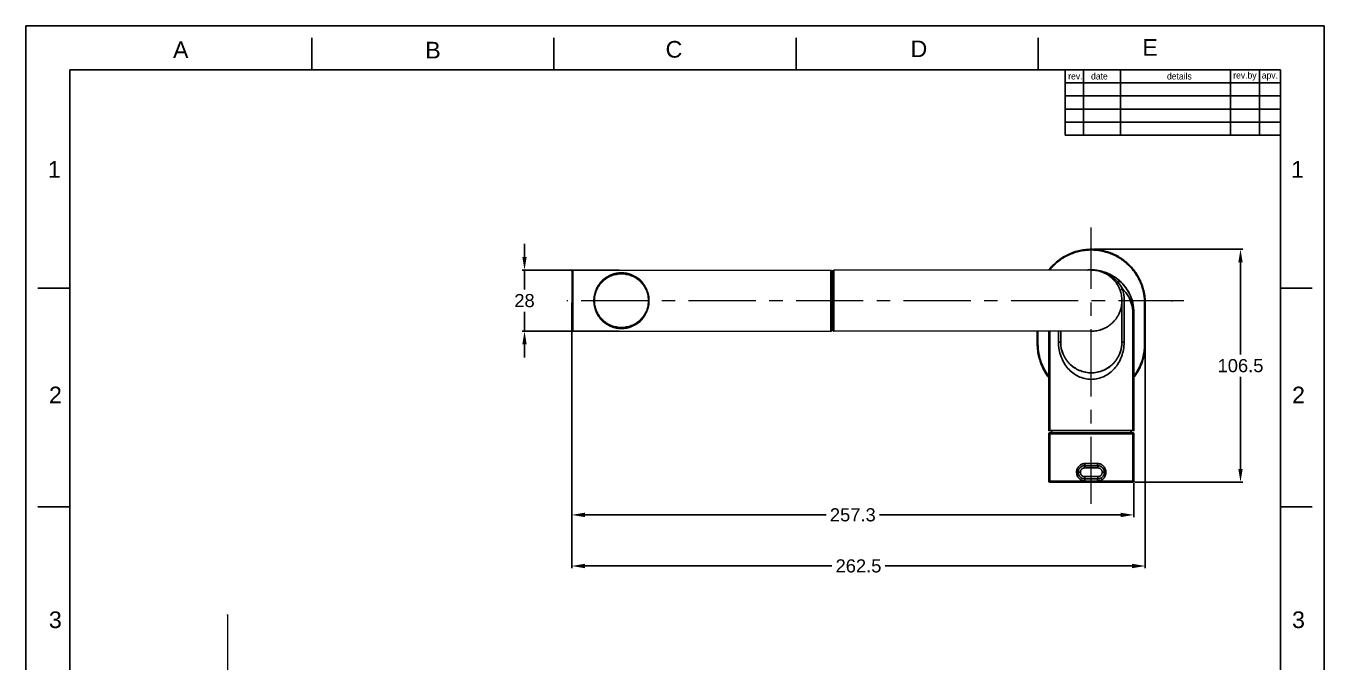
# Model space of a CAD drawing. Header units: inches. Extents: x 5272 to 5866, y -631 to 209.
# Drawn here: x 5272 to 5866, y -82 to 209 of the extents above; entities that cross this region are included whole.
import ezdxf

# ---------------------------------------------------------------- set-up
doc = ezdxf.new("R2010")
doc.units = ezdxf.units.IN
doc.header["$LTSCALE"] = 4.84
doc.header["$MEASUREMENT"] = 0
doc.header["$PDMODE"] = 3
doc.header["$PDSIZE"] = 0.3125
doc.linetypes.add('CENTERX2', pattern=[20.32, 12.7, -2.54, 2.54, -2.54])
doc.layers.get('0').update_dxf_attribs({"linetype": 'CONTINUOUS', "lineweight": 13})
doc.layers.get('Defpoints').update_dxf_attribs({"linetype": 'CONTINUOUS'})
for name, color, linetype, lineweight in [('CENTER', 1, 'CENTERX2', 15), ('DIM', 3, 'CONTINUOUS', 9), ('TEXT', 2, 'CONTINUOUS', 13)]:
    doc.layers.add(name, color=color, linetype=linetype, lineweight=lineweight)
doc.layers.add('FORM', color=7, linetype='CONTINUOUS')
doc.styles.add('ROMANS', font='Gulim.ttf')
doc.styles.get("Standard").update_dxf_attribs({"font": 'arial.ttf'})
doc.dimstyles.new('사본 DIMSTYLE_1', dxfattribs={"dimtxt": 6, "dimasz": 6, "dimexe": 1, "dimexo": 1, "dimgap": 2, "dimtad": 1, "dimtih": 1, "dimtoh": 1, "dimdec": 1, "dimdsep": 46, "dimtxsty": 'Standard', "dimcen": 0, "dimclrd": 3, "dimclre": 3, "dimclrt": 4, "dimazin": 0, "dimtp": 0.3, "dimtm": 0.3, "dimtfac": 1, "dimtdec": 1, "dimtofl": 0, "dimtmove": 0, "dimatfit": 3, "dimfxl": 1, "dimtolj": 1, "dimtzin": 0, "dimarcsym": 0})

# ---------------------------------------------------------------- blocks, each defined once
blk = doc.blocks.new('*D10')
at = {"layer": 'Defpoints', "color": 0, "transparency": 16777216}
for p in [(5500.39, 97.37), (5544.75, 97.37), (5544.75, 69.37)]:
    blk.add_point(p, dxfattribs=at)
at = {"layer": 'DIM', "color": 3, "lineweight": -2, "transparency": 16777216}
for p, q in [((5500.39, 103.37), (5500.39, 109.37)), ((5543.75, 97.37), (5499.39, 97.37)), ((5500.39, 97.37), (5500.39, 91.37)), ((5500.39, 91.37), (5500.39, 88.44)), ((5500.39, 75.37), (5500.39, 78.31)), ((5500.39, 69.37), (5500.39, 75.37)), ((5543.75, 69.37), (5499.39, 69.37)), ((5500.39, 63.37), (5500.39, 57.37))]:
    blk.add_line(p, q, dxfattribs=at)
at = {"layer": 'DIM', "color": 3, "transparency": 16777216}
for points in [[(5499.39, 103.37), (5501.39, 103.37), (5500.39, 97.37)], [(5499.39, 63.37), (5501.39, 63.37), (5500.39, 69.37)]]:
    blk.add_solid(points, dxfattribs=at)
at = {"layer": 'DIM', "color": 4, "transparency": 16777216, "insert": (5500.39, 83.37), "char_height": 6, "attachment_point": 5}
blk.add_mtext('\\A1;28', dxfattribs=at)
blk = doc.blocks.new('*D11')
at = {"layer": 'Defpoints', "color": 0, "transparency": 16777216}
for p in [(5522, 83.37), (5779.25, 0.87), (5522, -14.63)]:
    blk.add_point(p, dxfattribs=at)
at = {"layer": 'DIM', "color": 3, "lineweight": -2, "transparency": 16777216}
for p, q in [((5522, 82.37), (5522, -15.63)), ((5779.25, -0.13), (5779.25, -15.63)), ((5528, -14.63), (5638.45, -14.63)), ((5773.25, -14.63), (5662.8, -14.63))]:
    blk.add_line(p, q, dxfattribs=at)
at = {"layer": 'DIM', "color": 3, "transparency": 16777216}
for points in [[(5528, -13.63), (5528, -15.63), (5522, -14.63)], [(5773.25, -13.63), (5773.25, -15.63), (5779.25, -14.63)]]:
    blk.add_solid(points, dxfattribs=at)
at = {"layer": 'DIM', "color": 4, "transparency": 16777216, "insert": (5650.62, -14.63), "char_height": 6, "attachment_point": 5}
blk.add_mtext('\\A1;257.3', dxfattribs=at)
blk = doc.blocks.new('*D12')
at = {"layer": 'Defpoints', "color": 0, "transparency": 16777216}
for p in [(5522, 69.87), (5784.45, 63.47), (5522, -38)]:
    blk.add_point(p, dxfattribs=at)
at = {"layer": 'DIM', "color": 3, "lineweight": -2, "transparency": 16777216}
for p, q in [((5522, 68.87), (5522, -39)), ((5784.45, 62.47), (5784.45, -39)), ((5528, -38), (5641.03, -38)), ((5778.45, -38), (5665.42, -38))]:
    blk.add_line(p, q, dxfattribs=at)
at = {"layer": 'DIM', "color": 3, "transparency": 16777216}
for points in [[(5528, -37), (5528, -39), (5522, -38)], [(5778.45, -37), (5778.45, -39), (5784.45, -38)]]:
    blk.add_solid(points, dxfattribs=at)
at = {"layer": 'DIM', "color": 4, "transparency": 16777216, "insert": (5653.22, -38), "char_height": 6, "attachment_point": 5}
blk.add_mtext('\\A1;262.5', dxfattribs=at)
blk = doc.blocks.new('*D16')
at = {"layer": 'DIM', "color": 3, "lineweight": -2, "transparency": 16777216}
for p, q in [((5760.75, 106.87), (5829.03, 106.87)), ((5828.03, 100.87), (5828.03, 58.69)), ((5828.03, 6.37), (5828.03, 48.56)), ((5779.53, 0.37), (5829.03, 0.37))]:
    blk.add_line(p, q, dxfattribs=at)
at = {"layer": 'DIM', "color": 3, "transparency": 16777216}
for points in [[(5827.03, 100.87), (5829.03, 100.87), (5828.03, 106.87)], [(5827.03, 6.37), (5829.03, 6.37), (5828.03, 0.37)]]:
    blk.add_solid(points, dxfattribs=at)
at = {"layer": 'DIM', "color": 4, "transparency": 16777216, "insert": (5828.03, 53.62), "char_height": 6, "attachment_point": 5}
blk.add_mtext('\\A1;106.5', dxfattribs=at)

msp = doc.modelspace()

# ---------------------------------------------------------------- linework, layer by layer
at = {"lineweight": -3}
for points, weights in [([(5759.75, 106.87), (5747.7, 106.87), (5740.28, 97.37)], [1, 0.831866805627, 0.856764854276]), ([(5759.75, 106.57), (5747.99, 106.57), (5740.66, 97.37)], [1, 0.833575498999, 0.856278726155]), ([(5759.75, 106.87), (5759.75, 106.87), (5759.75, 106.57)], [1, 0.707106781194, 1]), ([(5784.45, 82.17), (5784.45, 106.87), (5759.75, 106.87)], [1, 0.707106781187, 1]), ([(5784.15, 82.17), (5784.15, 106.57), (5759.75, 106.57)], [1, 0.707106781187, 1]), ([(5758, 97.37), (5758.87, 97.47), (5759.75, 97.47)], [0.957328698208, 0.976831701501, 1]), ([(5759.69, 97.37), (5759.72, 97.37), (5759.75, 97.37)], [0.998210497143, 0.999102498391, 1]), ([(5759.75, 97.47), (5761.63, 97.47), (5763.45, 97.02)], [1, 0.951557225994, 0.919138737991]), ([(5759.75, 97.37), (5773.75, 97.37), (5773.75, 83.37)], [1, 0.707106781187, 1]), ([(5773.75, 83.37), (5773.75, 69.37), (5759.75, 69.37)], [1, 0.707106781187, 1]), ([(5779.25, 77.87), (5779.25, 77.87), (5778.72, 77.87)], [1, 0.955248658726, 1]), ([(5784.15, 82.17), (5784.45, 82.17), (5784.45, 82.17)], [1, 0.707106781187, 1]), ([(5735.35, 63.47), (5735.05, 63.47), (5735.05, 63.47)], [1, 0.707106781187, 1]), ([(5735.05, 63.47), (5735.05, 55), (5740.25, 48.31)], [1, 0.87559892033, 0.856872042922]), ([(5735.35, 63.47), (5735.35, 55.32), (5740.25, 48.81)], [1, 0.878437170804, 0.85778156986]), ([(5745.75, 64.37), (5745.75, 64.37), (5744.71, 64.37)], [1, 0.909353109041, 1]), ([(5759.75, 50.37), (5745.75, 50.37), (5745.75, 64.37)], [1, 0.707106781187, 1]), ([(5773.75, 64.37), (5773.75, 50.37), (5759.75, 50.37)], [1, 0.707106781187, 1]), ([(5774.79, 64.37), (5773.75, 64.37), (5773.75, 64.37)], [1, 0.909353109041, 1]), ([(5779.25, 48.81), (5784.15, 55.32), (5784.15, 63.47)], [0.85778156986, 0.878437170804, 1]), ([(5779.25, 48.31), (5784.45, 55), (5784.45, 63.47)], [0.856872351048, 0.875599943732, 1]), ([(5784.15, 63.47), (5784.45, 63.47), (5784.45, 63.47)], [1, 0.707106781187, 1]), ([(5740.25, 23.97), (5740.25, 23.97), (5740.77, 23.97)], [1, 0.955248658726, 1]), ([(5740.77, 23.97), (5740.25, 23.97), (5740.25, 23.97)], [1, 0.955248658727, 1]), ([(5740.77, 23.97), (5747.63, 23.97), (5759.75, 23.97)], [1, 0.884627810939, 1]), ([(5759.75, 23.97), (5771.87, 23.97), (5778.72, 23.97)], [1, 0.884627810939, 1]), ([(5778.72, 23.97), (5779.25, 23.97), (5779.25, 23.97)], [1, 0.955248658726, 1]), ([(5740.25, 22.47), (5740.25, 22.97), (5740.75, 22.97)], [1, 0.707106781188, 1]), ([(5740.77, 22.47), (5740.25, 22.47), (5740.25, 22.47)], [1, 0.95524865873, 1]), ([(5741.19, 22.97), (5740.75, 22.97), (5740.75, 22.97)], [1, 0.95524865873, 1]), ([(5740.77, 22.47), (5740.77, 22.97), (5741.19, 22.97)], [1, 0.707106781187, 1]), ([(5759.75, 22.47), (5747.63, 22.47), (5740.77, 22.47)], [1, 0.884627810939, 1]), ([(5759.75, 22.97), (5747.89, 22.97), (5741.19, 22.97)], [1, 0.884627810939, 1]), ([(5778.31, 22.97), (5771.61, 22.97), (5759.75, 22.97)], [1, 0.884627810938, 1]), ([(5778.72, 22.47), (5771.87, 22.47), (5759.75, 22.47)], [1, 0.884627810939, 1]), ([(5778.72, 22.47), (5778.72, 22.97), (5778.31, 22.97)], [1, 0.707106781201, 1]), ([(5778.75, 22.97), (5778.75, 22.97), (5778.31, 22.97)], [1, 0.955248658699, 1]), ([(5779.25, 22.47), (5779.25, 22.47), (5778.72, 22.47)], [1, 0.955248658708, 1]), ([(5779.25, 22.47), (5779.25, 22.97), (5778.75, 22.97)], [1, 0.70710678119, 1]), ([(5753.75, 4.87), (5753.75, 7.87), (5756.75, 7.87)], [0.999992191906, 0.707110685289, 1]), ([(5754.75, 4.87), (5754.75, 6.87), (5756.75, 6.87)], [1, 0.70710678119, 1]), ([(5756.75, 7.87), (5756.75, 7.87), (5756.75, 6.87)], [1, 0.707106781191, 1]), ([(5756.87, 8.87), (5758.31, 8.87), (5759.75, 8.87)], [1, 0.998037259237, 1]), ([(5759.75, 8.87), (5761.19, 8.87), (5762.62, 8.87)], [1, 0.998037259237, 1]), ([(5762.75, 6.87), (5762.75, 7.87), (5762.75, 7.87)], [1, 0.707106781191, 1]), ([(5762.75, 7.87), (5765.75, 7.87), (5765.75, 4.87)], [1, 0.70710678119, 1]), ([(5762.75, 6.87), (5764.75, 6.87), (5764.75, 4.87)], [1, 0.70710678119, 1]), ([(5740.75, 0.37), (5740.25, 0.37), (5740.25, 0.87)], [1, 0.707106781188, 1]), ([(5740.77, 0.87), (5740.25, 0.87), (5740.25, 0.87)], [1, 0.95524865873, 1]), ([(5741.19, 0.37), (5740.75, 0.37), (5740.75, 0.37)], [1, 0.95524865873, 1]), ([(5741.19, 0.37), (5740.77, 0.37), (5740.77, 0.87)], [1, 0.707106781187, 1]), ([(5740.77, 0.87), (5746.62, 0.87), (5756.87, 0.87)], [1, 0.912092442077, 1]), ([(5759.75, 0.37), (5747.89, 0.37), (5741.19, 0.37)], [1, 0.884627810939, 1]), ([(5753.75, 4.87), (5753.75, 4.87), (5754.75, 4.87)], [1, 0.70710678118, 1]), ([(5756.75, 1.87), (5753.75, 1.87), (5753.75, 4.87)], [1, 0.70710678119, 1]), ([(5756.75, 2.87), (5754.75, 2.87), (5754.75, 4.87)], [1, 0.70710678119, 1]), ([(5756.75, 2.87), (5756.75, 1.87), (5756.75, 1.87)], [1, 0.707106781191, 1]), ([(5759.75, 0.87), (5758.31, 0.87), (5756.87, 0.87)], [1, 0.998037259237, 1]), ([(5762.62, 0.87), (5761.19, 0.87), (5759.75, 0.87)], [1, 0.998037259237, 1]), ([(5778.31, 0.37), (5771.61, 0.37), (5759.75, 0.37)], [1, 0.884627810938, 1]), ([(5762.62, 0.87), (5772.88, 0.87), (5778.72, 0.87)], [1, 0.912092442077, 1]), ([(5764.75, 4.87), (5764.75, 2.87), (5762.75, 2.87)], [1, 0.70710678119, 1]), ([(5765.75, 4.87), (5765.75, 1.87), (5762.75, 1.87)], [1, 0.70710678119, 1]), ([(5762.75, 2.87), (5762.75, 1.87), (5762.75, 1.87)], [1, 0.707106781191, 1]), ([(5764.75, 4.87), (5765.75, 4.87), (5765.75, 4.87)], [1, 0.7071067812, 1]), ([(5778.72, 0.87), (5778.72, 0.37), (5778.31, 0.37)], [1, 0.707106781201, 1]), ([(5778.75, 0.37), (5778.75, 0.37), (5778.31, 0.37)], [1, 0.955248658699, 1]), ([(5778.72, 0.87), (5779.25, 0.87), (5779.25, 0.87)], [1, 0.955248658708, 1]), ([(5779.25, 0.87), (5779.25, 0.37), (5778.75, 0.37)], [1, 0.70710678119, 1])]:
    msp.add_rational_spline(points, weights, degree=2, dxfattribs=at)
for points, weights in [([(5522, 96.87), (5522, 97.37), (5522.5, 97.37)], [1, 0.707106781187, 1]), ([(5641.5, 96.87), (5641.5, 97.37), (5642, 97.37)], [1, 0.707106781187, 1]), ([(5522, 69.87), (5522, 69.37), (5522.5, 69.37)], [1, 0.707106781186, 1]), ([(5641.5, 69.87), (5641.5, 69.37), (5642, 69.37)], [1, 0.707106781186, 1])]:
    msp.add_rational_spline(points, weights, degree=2)
for points in [[(5522, 96.86), (5522, 96.84), (5522, 96.82)], [(5522, 96.82), (5522, 90.09), (5522, 83.37)], [(5522.5, 97.37), (5581.5, 97.37), (5640.5, 97.37)], [(5640.5, 83.37), (5640.5, 90.36), (5640.5, 97.36)], [(5641, 96.86), (5641, 96.84), (5641, 96.82)], [(5641, 96.82), (5641, 90.09), (5641, 83.37)], [(5641.5, 96.86), (5641.5, 96.84), (5641.5, 96.82)], [(5641.5, 96.82), (5641.5, 90.09), (5641.5, 83.37)], [(5522, 83.37), (5522, 76.63), (5522, 69.89)], [(5522.5, 83.37), (5522.5, 76.38), (5522.5, 69.39)], [(5641, 83.37), (5641, 76.63), (5641, 69.89)], [(5641.5, 83.37), (5641.5, 76.63), (5641.5, 69.89)], [(5642, 83.37), (5642, 76.38), (5642, 69.39)], [(5522.5, 69.37), (5581.5, 69.37), (5640.5, 69.37)]]:
    msp.add_open_spline(points, degree=2)
for points, weights, knots in [([(5522.5, 97.36), (5522.5, 97.37), (5522.5, 97.37), (5522.5, 97.37), (5522.5, 83.37)], [0.982266230892, 0.990847086912, 1, 0.707106781187, 1], [65.286222, 65.286222, 65.286222, 65.973446, 65.973446, 87.964594, 87.964594, 87.964594]), ([(5557.33, 83.37), (5557.33, 95.96), (5544.75, 95.96), (5532.17, 95.96), (5532.17, 83.37)], [1, 0.707106781187, 1, 0.707106781187, 1], [0, 0, 0, 19.765854, 19.765854, 39.531708, 39.531708, 39.531708]), ([(5532.5, 83.37), (5532.5, 95.62), (5544.75, 95.62), (5557, 95.62), (5557, 83.37)], [1, 0.707106781187, 1, 0.707106781187, 1], [0, 0, 0, 19.242255, 19.242255, 38.48451, 38.48451, 38.48451]), ([(5640.5, 97.37), (5640.71, 97.37), (5640.85, 97.23), (5641, 97.08), (5641, 96.87)], [1, 0.923879532511, 1, 0.923879532511, 1], [0, 0, 0, 0.3926991, 0.3926991, 0.7853982, 0.7853982, 0.7853982]), ([(5642, 97.36), (5642, 97.37), (5642, 97.37), (5642, 97.37), (5642, 83.37)], [0.982266230892, 0.990847086912, 1, 0.707106781187, 1], [65.286222, 65.286222, 65.286222, 65.973446, 65.973446, 87.964594, 87.964594, 87.964594]), ([(5532.17, 83.37), (5532.17, 70.79), (5544.75, 70.79), (5557.33, 70.79), (5557.33, 83.37)], [1, 0.707106781187, 1, 0.707106781187, 1], [0, 0, 0, 19.765854, 19.765854, 39.531708, 39.531708, 39.531708]), ([(5557, 83.37), (5557, 71.12), (5544.75, 71.12), (5532.5, 71.12), (5532.5, 83.37)], [1, 0.707106781187, 1, 0.707106781187, 1], [0, 0, 0, 19.242255, 19.242255, 38.48451, 38.48451, 38.48451]), ([(5640.5, 69.39), (5640.5, 69.37), (5640.5, 69.37), (5640.5, 69.37), (5640.5, 83.37)], [0.982266230892, 0.990847086912, 1, 0.707106781187, 1], [65.286222, 65.286222, 65.286222, 65.973446, 65.973446, 87.964594, 87.964594, 87.964594]), ([(5640.5, 69.37), (5640.71, 69.37), (5640.85, 69.52), (5641, 69.66), (5641, 69.87)], [1, 0.923879532511, 1, 0.923879532511, 1], [0, 0, 0, 0.3926991, 0.3926991, 0.7853982, 0.7853982, 0.7853982])]:
    msp.add_rational_spline(points, weights, degree=2, knots=knots)
for points, degree, knots in [([(5557.5, 83.37), (5557.5, 83.78), (5557.46, 84.62), (5557.2, 86.29), (5556.6, 88.31), (5555.4, 90.53), (5553.28, 93.12), (5549.73, 95.47), (5544.75, 96.45), (5539.77, 95.47), (5536.22, 93.13), (5534.09, 90.53), (5532.9, 88.31), (5532.29, 86.29), (5532.03, 84.62), (5531.99, 83.78), (5532, 83.37)], 3, [0, 0, 0, 0, 1.238053, 2.512459, 5.065268, 7.515211, 10.038732, 15.083074, 20.033406, 24.982911, 30.026159, 32.549091, 34.999122, 37.562374, 38.83712, 40.075271, 40.075271, 40.075271, 40.075271]), ([(5758, 97.37), (5744.88, 97.37), (5731.75, 97.37), (5686.87, 97.37), (5642, 97.37)], 2, [-26.253575, -26.253575, -26.253575, 0, 0, 89.75, 89.75, 89.75]), ([(5532, 83.37), (5531.99, 82.96), (5532.04, 82.12), (5532.3, 80.46), (5532.9, 78.44), (5534.1, 76.22), (5536.22, 73.63), (5539.77, 71.28), (5544.75, 70.3), (5549.73, 71.28), (5553.28, 73.62), (5555.4, 76.22), (5556.6, 78.44), (5557.21, 80.45), (5557.46, 82.12), (5557.5, 82.96), (5557.5, 83.37)], 3, [0, 0, 0, 0, 1.232276, 2.499964, 5.054618, 7.503647, 10.026606, 15.070417, 20.020491, 24.9698, 30.012952, 32.535823, 34.985441, 37.530093, 38.808272, 40.049191, 40.049191, 40.049191, 40.049191]), ([(5759.75, 69.37), (5745.75, 69.37), (5731.75, 69.37), (5686.87, 69.37), (5642, 69.37)], 2, [-28, -28, -28, 0, 0, 89.75, 89.75, 89.75])]:
    msp.add_open_spline(points, degree=degree, knots=knots)
for points, degree in [([(5759.69, 97.37), (5759.71, 97.37), (5759.73, 97.37), (5759.75, 97.37)], 3), ([(5770.62, 94.06), (5771.09, 93.74), (5771.55, 93.4), (5772, 93.04)], 3), ([(5772.1, 91.61), (5772.84, 90.72), (5773.47, 89.78), (5774.01, 88.76)], 3), ([(5773.03, 87.8), (5772.99, 87.91), (5773.13, 88.2), (5773.68, 88.58), (5774.01, 88.76)], 3), ([(5773.75, 64.37), (5773.75, 73.87), (5773.75, 83.37)], 2), ([(5774.01, 88.76), (5774.52, 87.05), (5774.79, 85.25), (5774.79, 83.37)], 3), ([(5774.79, 83.37), (5774.79, 73.87), (5774.79, 64.37)], 2), ([(5778.72, 77.87), (5778.72, 50.92), (5778.72, 23.97)], 2), ([(5779.25, 23.97), (5779.25, 50.92), (5779.25, 77.87)], 2), ([(5784.15, 63.47), (5784.15, 72.82), (5784.15, 82.17)], 2), ([(5784.45, 63.47), (5784.45, 72.82), (5784.45, 82.17)], 2), ([(5735.05, 69.37), (5735.05, 66.42), (5735.05, 63.47)], 2), ([(5735.35, 69.37), (5735.35, 66.42), (5735.35, 63.47)], 2), ([(5740.25, 69.37), (5740.25, 46.67), (5740.25, 23.97)], 2), ([(5740.77, 69.37), (5740.77, 46.67), (5740.77, 23.97)], 2), ([(5744.71, 64.37), (5744.71, 66.87), (5744.71, 69.37)], 2), ([(5745.75, 64.37), (5745.75, 66.87), (5745.75, 69.37)], 2), ([(5741.82, 22.97), (5741.54, 23.47), (5741.25, 23.97)], 2), ([(5778.25, 23.97), (5777.96, 23.47), (5777.67, 22.97)], 2), ([(5740.25, 22.47), (5740.25, 11.67), (5740.25, 0.87)], 2), ([(5740.77, 22.47), (5740.77, 11.67), (5740.77, 0.87)], 2), ([(5778.72, 0.87), (5778.72, 11.67), (5778.72, 22.47)], 2), ([(5779.25, 0.87), (5779.25, 11.67), (5779.25, 22.47)], 2), ([(5762.75, 7.87), (5759.75, 7.87), (5756.75, 7.87)], 2), ([(5756.75, 6.87), (5759.75, 6.87), (5762.75, 6.87)], 2), ([(5755.96, 1.98), (5756.21, 1.91), (5756.48, 1.87), (5756.75, 1.87)], 3), ([(5762.75, 2.87), (5759.75, 2.87), (5756.75, 2.87)], 2), ([(5762.75, 1.87), (5759.75, 1.87), (5756.75, 1.87)], 2)]:
    msp.add_open_spline(points, degree=degree, dxfattribs=at)
for points, knots in [([(5759.75, 97.37), (5760.35, 97.37), (5761.54, 97.32), (5763.23, 97.09), (5764.85, 96.72), (5766.39, 96.23), (5767.86, 95.63), (5769.27, 94.92), (5770.18, 94.36), (5770.62, 94.06)], [0, 0, 0, 0, 0.00181881, 0.00363761, 0.00545642, 0.00727523, 0.00909403, 0.01091284, 0.01268211, 0.01268211, 0.01268211, 0.01268211]), ([(5759.85, 97.37), (5761.01, 97.36), (5763.33, 97.09), (5766.54, 95.99), (5769.5, 94.21), (5771.25, 92.58), (5772.1, 91.61)], [0.00010171, 0.00010171, 0.00010171, 0.00010171, 0.00367334, 0.00734669, 0.01102003, 0.01469337, 0.01469337, 0.01469337, 0.01469337]), ([(5765.75, 96.43), (5765.06, 96.65), (5763.15, 97.15), (5761.11, 97.36), (5759.85, 97.37)], [0.026197467, 0.026197467, 0.026197467, 0.026197467, 0.028411489, 0.032176433, 0.032176433, 0.032176433, 0.032176433]), ([(5765.18, 96.28), (5765.4, 96.18), (5765.83, 95.99), (5766.67, 95.54), (5766.72, 95.52), (5766.78, 95.48), (5766.78, 95.48)], [-0.010428298, -0.010428298, -0.010428298, -0.010428298, -0.009954284, -0.009480271, -0.009006257, -0.009005553, -0.009005553, -0.009005553, -0.009005553]), ([(5771.94, 93.09), (5771.56, 93.39), (5770.17, 94.42), (5768.34, 95.44), (5766.82, 96.05), (5766.51, 96.16)], [0.018734703, 0.018734703, 0.018734703, 0.018734703, 0.02029392, 0.024352705, 0.025372536, 0.025372536, 0.025372536, 0.025372536]), ([(5771.55, 90.91), (5771.54, 90.93), (5771.54, 90.99), (5771.66, 91.2), (5771.9, 91.43), (5772.1, 91.61)], [-0.002285181, -0.002285181, -0.002285181, -0.002285181, -0.001752223, -0.001168145, 0, 0, 0, 0]), ([(5772, 93.04), (5774.24, 91.24), (5776.81, 88.01), (5778.85, 82.58), (5779.25, 79.46), (5779.25, 77.87)], [0, 0, 0, 0, 0.00931687, 0.0139753, 0.01863374, 0.01863374, 0.01863374, 0.01863374]), ([(5772, 93.04), (5772.14, 92.93), (5772.32, 92.56), (5772.21, 91.93), (5772.1, 91.61)], [0, 0, 0, 0, 0.001371664, 0.002634695, 0.002634695, 0.002634695, 0.002634695]), ([(5777.11, 86.76), (5776.75, 87.46), (5775.73, 89.18), (5774.03, 91.25), (5772.59, 92.57), (5772.02, 93.02)], [0.009569491, 0.009569491, 0.009569491, 0.009569491, 0.012176352, 0.016235136, 0.018612952, 0.018612952, 0.018612952, 0.018612952]), ([(5778.72, 77.87), (5778.72, 79.21), (5778.34, 81.86), (5776.74, 85.55), (5775.1, 87.69), (5774.01, 88.76)], [0, 0, 0, 0, 0.00418556, 0.00837112, 0.01345469, 0.01345469, 0.01345469, 0.01345469]), ([(5759.75, 47.37), (5758.72, 47.37), (5756.71, 47.61), (5752.84, 48.98), (5748.83, 52.1), (5745.57, 57.53), (5744.71, 62.04), (5744.71, 64.37)], [0, 0, 0, 0, 0.00328637, 0.00657274, 0.01314549, 0.01971823, 0.02629097, 0.02629097, 0.02629097, 0.02629097]), ([(5746.85, 58.92), (5746.85, 58.92), (5746.15, 60.6), (5745.75, 62.45), (5745.75, 64.37)], [-0.005855065, -0.005855065, -0.005855065, -0.005855065, -0.005854676, 0, 0, 0, 0]), ([(5774.79, 64.37), (5774.79, 62.04), (5773.93, 57.53), (5770.66, 52.1), (5766.66, 48.98), (5762.79, 47.61), (5760.78, 47.37), (5759.75, 47.37)], [0, 0, 0, 0, 0.00657274, 0.01314549, 0.01971823, 0.0230046, 0.02629097, 0.02629097, 0.02629097, 0.02629097]), ([(5773.75, 64.37), (5773.75, 62.45), (5773.35, 60.6), (5772.64, 58.92), (5772.64, 58.92)], [-0.023418704, -0.023418704, -0.023418704, -0.023418704, -0.017564028, -0.01756362, -0.01756362, -0.01756362, -0.01756362]), ([(5756.94, 50.66), (5756.02, 50.85), (5753.32, 51.69), (5751.08, 53.23), (5749.83, 54.49), (5749.83, 54.49)], [-0.020491222, -0.020491222, -0.020491222, -0.020491222, -0.017564028, -0.011709352, -0.011709017, -0.011709017, -0.011709017, -0.011709017]), ([(5769.67, 54.49), (5768.42, 53.23), (5766.18, 51.69), (5763.48, 50.85), (5762.56, 50.66)], [-0.011709352, -0.011709352, -0.011709352, -0.011709352, -0.005854675, -0.002927504, -0.002927504, -0.002927504, -0.002927504]), ([(5753.04, 4.87), (5753.04, 5.4), (5753.19, 6.19), (5753.67, 7.12), (5754.15, 7.73), (5754.73, 8.22), (5755.62, 8.71), (5756.37, 8.87), (5756.87, 8.87)], [0, 0, 0, 0, 0.001565478, 0.002348217, 0.003130956, 0.003913695, 0.004696434, 0.006261912, 0.006261912, 0.006261912, 0.006261912]), ([(5756.75, 7.87), (5756.35, 7.87), (5755.77, 7.75), (5755.07, 7.38), (5754.77, 7.14), (5754.63, 7), (5754.63, 7)], [0, 0, 0, 0, 0.001209107, 0.00181366, 0.002418213, 0.002418442, 0.002418442, 0.002418442, 0.002418442]), ([(5756.75, 7.87), (5756.76, 7.87), (5756.79, 7.9), (5756.82, 8.03), (5756.84, 8.2), (5756.87, 8.5), (5756.87, 8.75), (5756.87, 8.87)], [-0.001589408, -0.001589408, -0.001589408, -0.001589408, -0.001192056, -0.00099338, -0.000794704, -0.000397352, 0, 0, 0, 0]), ([(5762.62, 8.87), (5762.62, 8.75), (5762.63, 8.5), (5762.65, 8.2), (5762.68, 8.03), (5762.71, 7.9), (5762.73, 7.87), (5762.75, 7.87)], [-0.001589408, -0.001589408, -0.001589408, -0.001589408, -0.001192056, -0.000794704, -0.000596028, -0.000397352, 0, 0, 0, 0]), ([(5762.62, 8.87), (5763.13, 8.87), (5763.88, 8.71), (5764.65, 8.28), (5765.05, 7.97), (5765.33, 7.71), (5765.58, 7.43), (5765.88, 7.01), (5766.18, 6.43), (5766.4, 5.67), (5766.46, 5.14), (5766.46, 4.87)], [0, 0, 0, 0, 0.00156085, 0.002341274, 0.002731487, 0.003121699, 0.003511912, 0.003902124, 0.004682549, 0.005462974, 0.006243398, 0.006243398, 0.006243398, 0.006243398]), ([(5762.75, 7.87), (5763.14, 7.87), (5763.73, 7.75), (5764.33, 7.43), (5764.65, 7.2), (5764.79, 7.07), (5764.86, 7), (5764.86, 7)], [-0.004821294, -0.004821294, -0.004821294, -0.004821294, -0.003615971, -0.003013309, -0.002711978, -0.002410647, -0.002410262, -0.002410262, -0.002410262, -0.002410262]), ([(5764.87, 6.99), (5764.94, 6.93), (5765.07, 6.78), (5765.3, 6.47), (5765.53, 6.04), (5765.71, 5.47), (5765.75, 5.07), (5765.75, 4.87)], [-0.002399012, -0.002399012, -0.002399012, -0.002399012, -0.002109316, -0.001807985, -0.001205324, -0.000602662, 0, 0, 0, 0]), ([(5753.04, 4.87), (5753.14, 4.87), (5753.33, 4.87), (5753.53, 4.87), (5753.64, 4.87), (5753.73, 4.87), (5753.75, 4.87), (5753.75, 4.87)], [-0.001284591, -0.001284591, -0.001284591, -0.001284591, -0.000963443, -0.000642295, -0.000481722, -0.000321148, 0, 0, 0, 0]), ([(5756.87, 0.87), (5756.37, 0.87), (5755.62, 1.03), (5754.85, 1.46), (5754.45, 1.77), (5754.17, 2.03), (5753.92, 2.32), (5753.62, 2.74), (5753.32, 3.32), (5753.09, 4.07), (5753.04, 4.6), (5753.04, 4.87)], [0, 0, 0, 0, 0.00156085, 0.002341274, 0.002731487, 0.003121699, 0.003511912, 0.003902124, 0.004682549, 0.005462974, 0.006243398, 0.006243398, 0.006243398, 0.006243398]), ([(5753.75, 4.87), (5753.75, 4.67), (5753.79, 4.27), (5753.97, 3.7), (5754.2, 3.27), (5754.43, 2.96), (5754.56, 2.82), (5754.63, 2.75)], [0, 0, 0, 0, 0.000602662, 0.001205324, 0.001807985, 0.002109316, 0.002399059, 0.002399059, 0.002399059, 0.002399059]), ([(5754.63, 2.74), (5754.7, 2.68), (5754.85, 2.55), (5755.16, 2.31), (5755.53, 2.12), (5755.84, 2.01), (5755.96, 1.98)], [0.002410647, 0.002410647, 0.002410647, 0.002410647, 0.002711978, 0.003013309, 0.003615971, 0.004001181, 0.004001181, 0.004001181, 0.004001181]), ([(5756.87, 0.87), (5756.87, 0.99), (5756.87, 1.24), (5756.84, 1.54), (5756.82, 1.72), (5756.79, 1.84), (5756.76, 1.87), (5756.75, 1.87)], [-0.001589408, -0.001589408, -0.001589408, -0.001589408, -0.001192056, -0.000794704, -0.000596028, -0.000397352, 0, 0, 0, 0]), ([(5766.46, 4.87), (5766.46, 4.34), (5766.3, 3.55), (5765.82, 2.62), (5765.34, 2.02), (5764.76, 1.52), (5763.88, 1.03), (5763.13, 0.87), (5762.62, 0.87)], [0, 0, 0, 0, 0.001565478, 0.002348217, 0.003130956, 0.003913695, 0.004696434, 0.006261912, 0.006261912, 0.006261912, 0.006261912]), ([(5762.75, 1.87), (5762.73, 1.87), (5762.71, 1.84), (5762.68, 1.72), (5762.65, 1.54), (5762.63, 1.24), (5762.62, 0.99), (5762.62, 0.87)], [-0.001589408, -0.001589408, -0.001589408, -0.001589408, -0.001192056, -0.00099338, -0.000794704, -0.000397352, 0, 0, 0, 0]), ([(5764.86, 2.74), (5764.73, 2.61), (5764.42, 2.36), (5763.73, 1.99), (5763.15, 1.87), (5762.75, 1.87)], [-0.002418213, -0.002418213, -0.002418213, -0.002418213, -0.00181366, -0.001209107, 0, 0, 0, 0]), ([(5766.46, 4.87), (5766.36, 4.87), (5766.17, 4.87), (5765.97, 4.87), (5765.85, 4.87), (5765.77, 4.87), (5765.75, 4.87), (5765.75, 4.87)], [-0.001284591, -0.001284591, -0.001284591, -0.001284591, -0.000963443, -0.000642295, -0.000481722, -0.000321148, 0, 0, 0, 0])]:
    msp.add_open_spline(points, degree=3, knots=knots, dxfattribs=at)
at = {"layer": 'CENTER', "ltscale": 0.5}
msp.add_line((5759.75, -9.63), (5759.75, 116.87), dxfattribs=at)
for points in [[(5802.16, 83.37), (5773.75, 83.37), (5519.78, 83.37)], [(5364.49, -60.38), (5364.49, -60.38), (5364.49, -358.62)]]:
    msp.add_rational_spline(points, [1, 0.707106781187, 1], degree=2, dxfattribs=at)
at = {"layer": 'FORM'}
for p, q in [((5272.26, 209.03), (5866.26, 209.03)), ((5272.26, 209.03), (5272.26, -630.97)), ((5866.26, 209.03), (5866.26, -630.97)), ((5403.06, 189.03), (5403.06, 203.56)), ((5513.86, 189.03), (5513.86, 203.56)), ((5624.66, 189.03), (5624.66, 203.56)), ((5735.46, 189.03), (5735.46, 203.56)), ((5846.26, 189.03), (5292.26, 189.03)), ((5292.26, -610.97), (5292.26, 189.03)), ((5747.86, 189.03), (5747.86, 159.03)), ((5756.21, 189.03), (5756.21, 159.03)), ((5773.06, 189.03), (5773.06, 159.03)), ((5823.39, 189.03), (5823.39, 159.03)), ((5836.66, 189.03), (5836.66, 159.03)), ((5846.26, -610.97), (5846.26, 189.03)), ((5846.26, 183.03), (5747.86, 183.03)), ((5846.26, 177.03), (5747.86, 177.03)), ((5846.26, 171.03), (5747.86, 171.03)), ((5846.26, 165.03), (5747.86, 165.03)), ((5846.26, 159.03), (5747.86, 159.03)), ((5292.26, 89.03), (5277.72, 89.03)), ((5292.26, -10.97), (5277.72, -10.97))]:
    msp.add_line(p, q, dxfattribs=at)
at = {"layer": 'FORM', "color": 7, "linetype": 'Continuous'}
for p, q in [((5846.26, 89.03), (5860.79, 89.03)), ((5846.26, -10.97), (5860.79, -10.97))]:
    msp.add_line(p, q, dxfattribs=at)

# ---------------------------------------------------------------- texts
at = {"layer": 'FORM', "char_height": 7.62, "attachment_point": 5}
for s, width, insert in [('C', 10, (5568.78, 198.3)), ('D', 10, (5680.86, 198.57)), ('E', 10, (5786.65, 199.21)), ('A', 10, (5343.08, 198.14)), ('B', 10, (5458.52, 197.97)), ('1', 50, (5285.25, 143.43)), ('1', 50, (5854.11, 143.43)), ('2', 50, (5285.73, 40.23)), ('2', 50, (5854.58, 40.23)), ('3', 50, (5285.71, -62.65)), ('3', 50, (5854.57, -62.65))]:
    msp.add_mtext_dynamic_manual_height_columns(s, width=width, gutter_width=12.5, heights=[0], dxfattribs=dict(at, insert=insert))
at = {"layer": 'TEXT', "char_height": 3, "attachment_point": 5, "style": 'ROMANS'}
for s, width, insert in [('rev.', 6, (5752.46, 186.03)), ('date', 19.2, (5763.46, 186.03)), ('details', 54, (5800.06, 186.03)), ('rev.by', 9.6, (5830.04, 186.03)), ('apv.', 9.6, (5841.46, 186.03))]:
    msp.add_mtext_dynamic_manual_height_columns(s, width=width, gutter_width=15, heights=[0], dxfattribs=dict(at, insert=insert))

# ---------------------------------------------------------------- dimensions: what is measured, and where the dimension line sits
at = {"layer": 'DIM'}
for base, p1, p2, picture, middle in [((5500.39, 97.37), (5544.75, 69.37), (5544.75, 97.37), '*D10', (5500.39, 83.37)), ((5828.03, 106.87), (5778.53, 0.37), (5759.75, 106.87), '*D16', (5828.03, 53.62))]:
    dim = msp.add_linear_dim(base=base, p1=p1, p2=p2, angle=90, dimstyle='사본 DIMSTYLE_1', dxfattribs=at)
    dim.commit()
    dim.dimension.update_dxf_attribs({"geometry": picture, "text_midpoint": middle})
dim = msp.add_linear_dim(base=(5521.99877829, -14.62812733), p1=(5779.24877829, 0.87179691), p2=(5521.99877829, 83.37187267), dimstyle='사본 DIMSTYLE_1', override={"dimtad": 0}, dxfattribs=at)
dim.commit()
dim.dimension.update_dxf_attribs({"geometry": '*D11', "text_midpoint": (5650.62377829, -14.62812733)})
dim = msp.add_linear_dim(base=(5521.99877829, -38), p1=(5784.44877829, 63.47187267), p2=(5521.99877829, 69.87186708), dimstyle='사본 DIMSTYLE_1', override={"dimtad": 0}, dxfattribs=at)
dim.commit()
dim.dimension.update_dxf_attribs({"geometry": '*D12', "text_midpoint": (5653.22377829, -38), "dimtype": 160})

doc.saveas('drawing.dxf')
